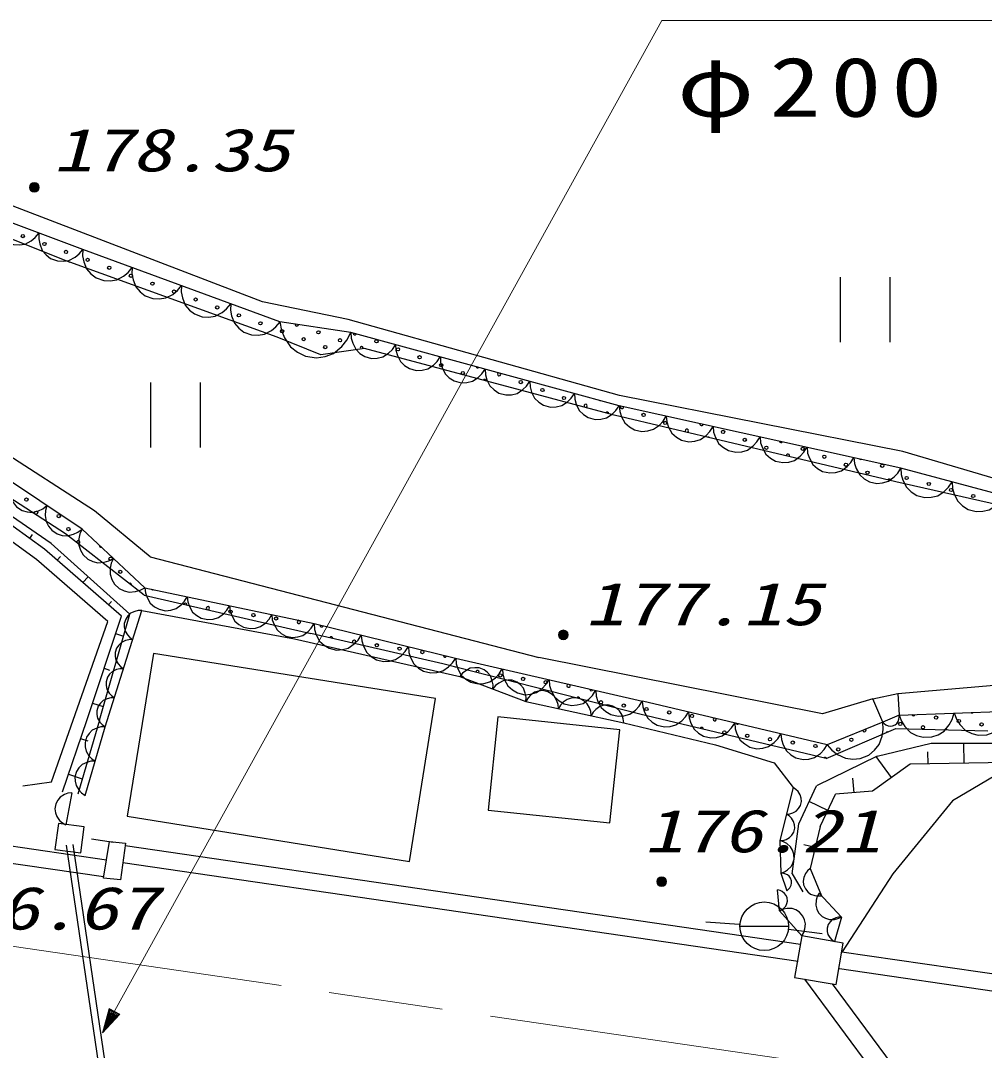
# Model space of a CAD drawing. Units: millimetres, scale not verified. Extents: x 40000 to 680000, y 20000 to 380000.
# Drawn here: x 85423 to 115038, y 272122 to 303767 of the extents above; entities that cross this region are included whole.
import ezdxf
from ezdxf.enums import TextEntityAlignment as Align

# ---------------------------------------------------------------- set-up
doc = ezdxf.new("R2010")
doc.units = ezdxf.units.MM
doc.header["$LTSCALE"] = 1000
doc.linetypes.add('CHAIN', pattern=[18.5, 12, -1.5, 3.5, -1.5])
for name, color, linetype, lineweight in [('M-BGD', 7, 'Continuous', 25), ('M-BGD-HTXT', 7, 'Continuous', 13), ('M-BMK', 2, 'CHAIN', 13)]:
    doc.layers.add(name, color=color, linetype=linetype, lineweight=lineweight)
doc.styles.add('ＭＳ ゴシック', font='')
doc.styles.get('ＭＳ ゴシック').set_extended_font_data('MS Gothic')

# ---------------------------------------------------------------- blocks, each defined once
blk = doc.blocks.new('BUHIN531')
at = {"color": 7, "linetype": 'Continuous', "lineweight": 13}
for centre, radius in [((0, 0), 150), ((0, 0), 131), ((0, 0), 112), ((0, 0), 93.8), ((0, 0), 75), ((0, 0), 56.2), ((-1, 0), 37.5), ((0, 0), 18.8)]:
    blk.add_circle(centre, radius, dxfattribs=at)
blk = doc.blocks.new('BUHIN6')
at = {"color": 7, "linetype": 'Continuous', "lineweight": 25}
for p, q in [((688, 1058), (-1199, 395)), ((-690, -1053), (1197, -390))]:
    blk.add_line(p, q, dxfattribs=at)
blk = doc.blocks.new('BUHIN237')
at = {"color": 7, "linetype": 'Continuous', "lineweight": 25}
blk.add_lwpolyline([(-418, -39), (-378, -132), (-320, -209), (-230, -293), (-133, -335), (-32, -357), (97, -345), (193, -305), (280, -246), (353, -146), (394, -60), (418, 39)], dxfattribs=at)
blk = doc.blocks.new('BUHIN287')
at = {"color": 7, "linetype": 'Continuous', "lineweight": 25}
blk.add_lwpolyline([(162, 630), (5, 620), (-138, 576), (-308, 489), (-419, 370), (-504, 234), (-555, 38), (-545, -122), (-505, -280), (-398, -439), (-294, -543), (-162, -630)], dxfattribs=at)
blk = doc.blocks.new('BUHIN288')
at = {"color": 7, "linetype": 'Continuous', "lineweight": 25}
blk.add_lwpolyline([(265, 605), (106, 621), (-44, 600), (-229, 540), (-360, 439), (-467, 316), (-549, 129), (-566, -33), (-552, -198), (-471, -374), (-383, -496), (-265, -605)], dxfattribs=at)
blk = doc.blocks.new('BUHIN289')
at = {"color": 7, "linetype": 'Continuous', "lineweight": 25}
blk.add_lwpolyline([(-86, 658), (-231, 589), (-349, 493), (-477, 346), (-537, 191), (-566, 30), (-540, -174), (-470, -322), (-372, -457), (-211, -566), (-73, -625), (86, -658)], dxfattribs=at)
blk = doc.blocks.new('BUHIN290')
at = {"color": 7, "linetype": 'Continuous', "lineweight": 25}
blk.add_lwpolyline([(-74, 743), (-239, 670), (-375, 567), (-524, 405), (-597, 233), (-635, 53), (-613, -177), (-539, -346), (-434, -501), (-256, -629), (-103, -700), (74, -743)], dxfattribs=at)
blk = doc.blocks.new('BUHIN291')
at = {"color": 7, "linetype": 'Continuous', "lineweight": 25}
blk.add_lwpolyline([(-81, 731), (-243, 658), (-376, 554), (-521, 394), (-591, 223), (-627, 45), (-602, -181), (-528, -347), (-422, -498), (-246, -623), (-94, -692), (81, -731)], dxfattribs=at)
blk = doc.blocks.new('BUHIN292')
at = {"color": 7, "linetype": 'Continuous', "lineweight": 25}
blk.add_lwpolyline([(-78, 725), (-239, 653), (-371, 551), (-515, 392), (-585, 224), (-621, 47), (-597, -178), (-525, -342), (-420, -492), (-246, -617), (-95, -685), (78, -725)], dxfattribs=at)
blk = doc.blocks.new('BUHIN295')
at = {"color": 7, "linetype": 'Continuous', "lineweight": 25}
blk.add_lwpolyline([(-310, 788), (-468, 657), (-585, 502), (-697, 281), (-724, 70), (-710, -138), (-614, -383), (-482, -545), (-319, -681), (-85, -766), (104, -796), (310, -788)], dxfattribs=at)
blk = doc.blocks.new('BUHIN305')
at = {"color": 7, "linetype": 'Continuous', "lineweight": 25}
blk.add_lwpolyline([(-12, -542), (113, -504), (220, -441), (342, -338), (410, -221), (453, -94), (457, 74), (419, 202), (357, 323), (240, 431), (136, 495), (12, 542)], dxfattribs=at)
blk = doc.blocks.new('BUHIN306')
at = {"color": 7, "linetype": 'Continuous', "lineweight": 25}
blk.add_lwpolyline([(63, -509), (175, -456), (267, -383), (367, -270), (414, -150), (437, -26), (418, 132), (365, 247), (290, 351), (166, 436), (59, 483), (-63, 509)], dxfattribs=at)
blk = doc.blocks.new('BUHIN307')
at = {"color": 7, "linetype": 'Continuous', "lineweight": 25}
blk.add_lwpolyline([(548, 29), (501, 153), (429, 256), (316, 371), (192, 431), (61, 465), (-109, 456), (-236, 408), (-353, 336), (-454, 210), (-511, 100), (-548, -29)], dxfattribs=at)
blk = doc.blocks.new('BUHIN308')
at = {"color": 7, "linetype": 'Continuous', "lineweight": 25}
blk.add_lwpolyline([(468, 16), (429, 122), (370, 212), (275, 312), (170, 364), (59, 396), (-86, 391), (-195, 352), (-296, 292), (-384, 186), (-434, 93), (-468, -16)], dxfattribs=at)
blk = doc.blocks.new('BUHIN317')
at = {"color": 7, "linetype": 'Continuous', "lineweight": 25}
blk.add_lwpolyline([(-60, 815), (-243, 740), (-395, 631), (-563, 459), (-647, 272), (-694, 76), (-676, -177), (-600, -364), (-489, -536), (-298, -682), (-132, -764), (60, -815)], dxfattribs=at)
blk = doc.blocks.new('BUHIN321')
at = {"color": 7, "linetype": 'Continuous', "lineweight": 25}
blk.add_lwpolyline([(14, 720), (-153, 669), (-295, 585), (-456, 448), (-545, 291), (-602, 123), (-607, -100), (-556, -270), (-473, -430), (-317, -573), (-178, -659), (-14, -720)], dxfattribs=at)
blk = doc.blocks.new('BUHIN322')
at = {"color": 7, "linetype": 'Continuous', "lineweight": 25}
blk.add_lwpolyline([(11, 807), (-175, 749), (-334, 654), (-513, 500), (-613, 323), (-676, 135), (-679, -115), (-622, -306), (-527, -485), (-352, -645), (-196, -740), (-11, -807)], dxfattribs=at)
blk = doc.blocks.new('BUHIN324')
at = {"color": 7, "linetype": 'Continuous', "lineweight": 25}
blk.add_lwpolyline([(-51, 710), (-210, 645), (-343, 550), (-489, 400), (-563, 238), (-604, 67), (-589, -153), (-523, -316), (-427, -466), (-261, -593), (-117, -665), (51, -710)], dxfattribs=at)
blk = doc.blocks.new('BUHIN325')
at = {"color": 7, "linetype": 'Continuous', "lineweight": 25}
blk.add_lwpolyline([(-89, 733), (-251, 658), (-383, 553), (-527, 390), (-596, 218), (-630, 39), (-602, -188), (-527, -354), (-419, -505), (-240, -628), (-87, -695), (89, -733)], dxfattribs=at)

msp = doc.modelspace()

# ---------------------------------------------------------------- linework, layer by layer
at = {"layer": 'M-BGD'}
for p, q in [((92856, 295129), (82214, 299208)), ((87335, 296736), (81940, 298748)), ((81750, 298411), (86934, 296343)), ((93393, 294509), (87335, 296736)), ((93311, 294034), (86934, 296343)), ((95485, 294584), (92856, 295129)), ((95572, 294181), (93393, 294509)), ((103821, 292250), (95485, 294584)), ((94649, 293498), (93311, 294034)), ((103815, 291932), (95572, 294181)), ((95986, 293688), (94649, 293498)), ((103658, 291647), (95986, 293688)), ((112535, 290526), (103821, 292250)), ((112472, 290018), (103815, 291932)), ((112318, 289597), (103658, 291647)), ((87695, 288703), (84398, 290825)), ((117224, 289136), (112535, 290526)), ((87311, 288140), (84064, 290310)), ((86807, 287992), (83790, 289939)), ((117208, 288736), (112472, 290018)), ((86362, 287694), (83568, 289626)), ((117144, 288496), (112318, 289597)), ((86156, 287524), (83439, 289479)), ((85907, 287210), (83224, 289141)), ((89399, 287288), (87695, 288703)), ((89219, 286114), (86807, 287992)), ((89243, 286337), (87311, 288140)), ((85703, 287850), (85789, 287970)), ((88779, 285531), (86362, 287694)), ((88521, 285470), (86156, 287524)), ((88105, 285302), (85907, 287210)), ((86550, 287182), (86651, 287298)), ((89399, 287288), (101350, 284197)), ((87338, 286497), (87496, 286679)), ((89219, 286114), (94336, 284936)), ((89243, 286337), (94439, 285238)), ((88127, 285813), (88215, 285914)), ((87454, 282259), (88521, 285470)), ((87843, 282268), (88779, 285531)), ((88024, 282064), (89146, 285638)), ((89146, 285638), (93843, 284767)), ((86368, 280375), (88105, 285302)), ((94439, 285238), (98791, 284179)), ((88343, 284935), (88585, 284855)), ((98393, 283998), (94336, 284936)), ((93843, 284767), (98921, 283611)), ((89502, 284320), (88701, 279320)), ((98171, 282931), (89502, 284320)), ((98791, 284179), (104527, 282851)), ((110062, 282462), (101350, 284197)), ((87988, 283865), (88159, 283808)), ((104452, 282455), (98393, 283998)), ((98921, 283611), (100949, 282847)), ((112380, 283088), (115571, 283367)), ((97370, 277931), (98171, 282931)), ((111606, 282927), (110062, 282462)), ((111606, 282927), (112380, 283088)), ((111917, 282212), (111606, 282927)), ((112380, 283088), (112416, 282427)), ((87632, 282795), (87962, 282685)), ((100949, 282847), (103955, 282190)), ((110207, 281513), (104527, 282851)), ((100087, 282369), (99787, 279504)), ((103833, 281977), (100087, 282369)), ((110177, 281089), (104452, 282455)), ((112416, 282427), (111917, 282212)), ((112416, 282427), (115801, 282553)), ((86709, 280066), (87454, 282259)), ((87843, 282268), (87177, 279992)), ((87405, 279956), (88024, 282064)), ((103533, 279112), (103833, 281977)), ((103955, 282190), (106776, 281508)), ((110177, 281089), (112314, 282018)), ((111917, 282212), (110207, 281513)), ((112314, 282018), (115145, 281940)), ((87267, 281708), (87492, 281632)), ((106776, 281508), (108579, 280959)), ((111739, 281162), (113397, 281562)), ((113397, 281562), (115640, 281560)), ((114411, 280948), (114401, 281561)), ((111739, 281162), (109878, 280254)), ((112180, 280503), (111715, 281150)), ((113309, 280928), (113303, 281294)), ((108579, 280959), (109158, 280198)), ((112758, 280919), (111603, 280088)), ((116065, 280977), (112758, 280919)), ((116065, 280977), (114054, 279787)), ((86893, 280606), (87315, 280463)), ((111031, 280040), (110994, 280488)), ((88061, 277967), (73593, 280077)), ((85491, 280254), (86368, 280375)), ((109158, 280198), (108750, 278569)), ((109340, 279088), (109878, 280254)), ((111603, 280088), (110459, 279992)), ((86996, 280041), (86815, 279056)), ((110227, 279498), (109654, 279768)), ((109994, 279004), (110459, 279992)), ((114054, 279787), (112222, 277549)), ((87973, 277454), (73518, 279563)), ((99787, 279504), (103533, 279112)), ((88701, 279320), (97370, 277931)), ((86584, 279096), (86476, 278298)), ((87379, 278989), (86584, 279096)), ((87271, 278191), (87379, 278989)), ((109127, 277547), (109340, 279088)), ((109994, 279004), (109689, 277714)), ((87597, 278624), (88282, 278525)), ((87967, 277417), (88159, 278538)), ((88159, 278538), (88642, 278489)), ((88642, 278489), (88495, 277363)), ((108750, 278569), (108779, 277563)), ((86476, 278298), (87271, 278191)), ((88199, 269165), (86835, 278424)), ((88396, 269194), (87033, 278453)), ((88632, 278414), (109389, 275382)), ((109841, 278359), (109491, 278441)), ((88565, 277898), (109313, 274867)), ((108779, 277563), (108968, 277030)), ((109127, 277547), (109458, 276992)), ((109689, 277714), (110035, 276875)), ((112222, 277549), (110670, 275150)), ((88495, 277363), (87967, 277417)), ((108744, 276413), (108682, 277052)), ((109962, 276952), (110649, 276220)), ((109423, 275639), (108744, 276413)), ((107504, 275991), (106479, 276062)), ((110649, 276220), (110432, 275467)), ((107526, 275937), (109019, 275937)), ((109023, 275844), (110053, 275716)), ((109423, 275639), (109203, 274366)), ((110698, 275419), (109423, 275639)), ((110479, 274146), (110698, 275419)), ((110658, 275152), (169816, 266528)), ((110583, 274637), (169741, 266013)), ((109203, 274366), (110479, 274146)), ((115669, 266000), (109517, 274312)), ((116486, 265904), (110373, 274164))]:
    msp.add_line(p, q, dxfattribs=at)
for points in [[(93393, 294510), (93437, 294247), (93536, 294015), (93712, 293743), (93932, 293576), (94176, 293456), (94513, 293405), (94782, 293448), (95041, 293542), (95290, 293750), (95447, 293944), (95572, 294181)], [(111917, 282212), (111960, 282163), (112011, 282127), (112084, 282093), (112151, 282087), (112218, 282093), (112296, 282126), (112346, 282170), (112388, 282224), (112413, 282300), (112421, 282361), (112416, 282427)], [(110207, 281513), (110351, 281343), (110522, 281218), (110765, 281098), (110996, 281072), (111223, 281090), (111488, 281198), (111663, 281345), (111809, 281524), (111899, 281780), (111929, 281987), (111917, 282212)], [(86996, 280041), (86875, 280025), (86769, 279983), (86643, 279907), (86564, 279810), (86506, 279701), (86478, 279548), (86493, 279425), (86533, 279306), (86623, 279190), (86709, 279116), (86815, 279056)], [(108779, 277563), (108893, 277604), (108990, 277667), (109098, 277768), (109155, 277880), (109189, 278000), (109185, 278156), (109144, 278273), (109080, 278382), (108967, 278477), (108867, 278532), (108750, 278569)], [(108968, 277030), (109022, 277072), (109063, 277122), (109103, 277195), (109114, 277265), (109112, 277335), (109082, 277417), (109040, 277473), (108987, 277520), (108910, 277551), (108847, 277563), (108779, 277563)], [(109689, 277714), (109605, 277642), (109544, 277558), (109486, 277438), (109473, 277325), (109482, 277214), (109536, 277084), (109608, 276998), (109697, 276927), (109823, 276883), (109924, 276869), (110035, 276875)], [(108744, 276413), (108815, 276445), (108874, 276489), (108938, 276558), (108969, 276632), (108986, 276710), (108976, 276809), (108945, 276881), (108900, 276948), (108823, 277003), (108758, 277034), (108682, 277052)], [(109962, 276952), (109903, 276846), (109873, 276735), (109860, 276588), (109891, 276466), (109945, 276354), (110051, 276241), (110160, 276180), (110279, 276141), (110427, 276145), (110538, 276170), (110649, 276220)], [(109423, 275639), (109486, 275746), (109521, 275859), (109540, 276009), (109512, 276135), (109461, 276251), (109356, 276371), (109247, 276437), (109126, 276481), (108975, 276482), (108860, 276461), (108744, 276413)], [(110649, 276220), (110555, 276217), (110468, 276193), (110364, 276143), (110295, 276074), (110241, 275993), (110207, 275876), (110210, 275780), (110231, 275684), (110293, 275586), (110354, 275522), (110432, 275467)]]:
    msp.add_lwpolyline(points, dxfattribs=at)
for centre, radius in [((85492, 297146), 49.8), ((86156, 296902), 49.8), ((86819, 296659), 49.8), ((87483, 296415), 49.8), ((88147, 296171), 49.8), ((88811, 295927), 49.8), ((89474, 295684), 49.8), ((90138, 295440), 49.8), ((90802, 295196), 49.8), ((91466, 294952), 49.8), ((92130, 294709), 49.8), ((92793, 294465), 49.8), ((93457, 294221), 49.8), ((94121, 293978), 49.8), ((94575, 294188), 49.8), ((95238, 293944), 49.8), ((94785, 293734), 49.8), ((96356, 293910), 49.8), ((97020, 293666), 49.8), ((97683, 293423), 49.8), ((98347, 293179), 49.8), ((99011, 292935), 49.8), ((100792, 292658), 49.8), ((101456, 292414), 49.8), ((102120, 292170), 49.8), ((104565, 291649), 49.8), ((105229, 291405), 49.8), ((107010, 291128), 49.8), ((107674, 290884), 49.8), ((108338, 290640), 49.8), ((109455, 290607), 49.8), ((110119, 290363), 49.8), ((110783, 290119), 49.8), ((111446, 289876), 49.8), ((111900, 290086), 49.8), ((112648, 289711), 49.8), ((113330, 289527), 49.8), ((114013, 289342), 49.8), ((85601, 289049), 49.8), ((114696, 289158), 49.8), ((85898, 288647), 49.8), ((86597, 288542), 49.8), ((86894, 288140), 49.8), ((88188, 287230), 49.8), ((88485, 286828), 49.8), ((91876, 285604), 49.8), ((92576, 285499), 49.8), ((93275, 285394), 49.8), ((96369, 284572), 49.8), ((97068, 284467), 49.8), ((97768, 284362), 49.8), ((100162, 283644), 49.8), ((100862, 283539), 49.8), ((101561, 283434), 49.8), ((103257, 282822), 49.8), ((103956, 282717), 49.8), ((104655, 282612), 49.8), ((105354, 282507), 49.8), ((106054, 282402), 49.8), ((113554, 282348), 49.8), ((114253, 282243), 49.8), ((112452, 282156), 49.8), ((113151, 282051), 49.8), ((114952, 282138), 49.8), ((107050, 281895), 49.8), ((107749, 281790), 49.8), ((108449, 281685), 49.8), ((110949, 281667), 49.8), ((109148, 281580), 49.8), ((109847, 281475), 49.8), ((110546, 281370), 49.8), ((108273, 275937), 746)]:
    msp.add_circle(centre, radius, dxfattribs=at)
for centre, start, end in [((93911, 294431), 171.0475, 351.7994), ((95692, 294154), 170.9154, 338.562), ((95902, 293700), 338.8016, 217.2834), ((99465, 293145), 195.3336, 314.1438), ((99675, 292691), 2.2706, 147.943), ((100129, 292901), 119.8734, 29.6041), ((103237, 292137), 230.2903, 279.1871), ((102784, 291927), 279.9666, 230.247), ((103901, 291893), 144.2604, 10.8014), ((103447, 291683), 8.5613, 141.6523), ((105892, 291162), 288.5825, 224.7763), ((106346, 291372), 166.8262, 348.2356), ((106556, 290918), 44.2807, 109.0781), ((108791, 290850), 189.2758, 325.7861), ((109001, 290397), 330.1113, 183.2475), ((111236, 290329), 216.4033, 298.6585), ((112110, 289632), 2.8581, 150.5008), ((87191, 287737), 276.417, 187.7808), ((87891, 287632), 166.2968, 287.6812), ((88782, 286426), 348.444, 115.7538), ((89481, 286321), 210.0934, 306.0211), ((90478, 285814), 358.5559, 155.5283), ((91177, 285709), 283.5163, 230.5679), ((93974, 285289), 97.7272, 58.3873), ((94673, 285184), 169.092, 343.5478), ((94970, 284782), 355.8945, 158.0647), ((95670, 284677), 274.1888, 239.7704), ((98467, 284257), 164.7897, 347.8501), ((98764, 283854), 59.0981, 92.3232), ((99463, 283749), 317.9696, 193.4516), ((102260, 283329), 101.7632, 52.1632), ((102557, 282927), 357.1641, 154.2571), ((102960, 283224), 178.8789, 335.0475), ((106753, 282297), 131.639, 21.8531), ((112854, 282453), 193.9822, 350.2784), ((114655, 282541), 219.6932, 324.5674), ((106351, 282000), 348.5796, 164.5818), ((107452, 282192), 203.1051, 310.3869), ((111351, 281964), 184.4715, 39.9895), ((113851, 281946), 34.8639, 141.9914), ((112050, 281859), 77.6453, 149.3446), ((110144, 281073), 25.5333, 138.7263)]:
    msp.add_arc(centre, 49.8, start, end, dxfattribs=at)
at = {"layer": 'M-BGD-HTXT'}
for p, q in [((87944, 272666), (105129, 303767)), ((105129, 303767), (126629, 303767))]:
    msp.add_line(p, q, dxfattribs=at)
for points in [[(87944, 272666), (88471, 273232), (88143, 273414)], [(88019, 272801), (88169, 273345), (88399, 273218)], [(88055, 272867), (88180, 273307), (88361, 273207)], [(88092, 272934), (88191, 273269), (88323, 273196)], [(88128, 273000), (88202, 273231), (88285, 273185)]]:
    msp.add_lwpolyline(points, close=True, dxfattribs=at)
for points in [[(87981, 272734), (88158, 273383), (88437, 273229), (87982, 272735)], [(88230, 273183), (88165, 273067), (88213, 273192), (88246, 273174), (88165, 273067)]]:
    msp.add_lwpolyline(points, dxfattribs=at)
at = {"layer": 'M-BMK'}
for p, q in [((81550, 275845), (101341, 272960)), ((101341, 272960), (111236, 271517))]:
    msp.add_line(p, q, dxfattribs=at)

# ---------------------------------------------------------------- block references
at = {"layer": 'M-BGD', "rotation": 70.63936}
for name, p in [('BUHIN321', (85312, 297490)), ('BUHIN321', (86660, 296987)), ('BUHIN322', (88092, 296457)), ('BUHIN6', (111374, 294884)), ('BUHIN322', (89607, 295901)), ('BUHIN322', (91121, 295344)), ('BUHIN322', (92636, 294788)), ('BUHIN324', (96259, 293994)), ('BUHIN324', (97633, 293619)), ('BUHIN324', (99007, 293244)), ('BUHIN6', (90182, 291645)), ('BUHIN324', (100381, 292869)), ('BUHIN324', (101754, 292494)), ('BUHIN324', (103128, 292119)), ('BUHIN325', (104537, 291772)), ('BUHIN325', (105979, 291453)), ('BUHIN325', (107422, 291134)), ('BUHIN325', (108865, 290815)), ('BUHIN325', (110308, 290496)), ('BUHIN325', (111750, 290177)), ('BUHIN317', (113261, 289804)), ('BUHIN287', (85688, 289225)), ('BUHIN317', (114840, 289377)), ('BUHIN287', (86770, 288502)), ('BUHIN288', (87794, 287689)), ('BUHIN288', (88760, 286788)), ('BUHIN289', (89893, 286200)), ('BUHIN289', (91192, 285925)), ('BUHIN308', (89006, 285191)), ('BUHIN289', (92491, 285650)), ('BUHIN289', (93790, 285376)), ('BUHIN290', (95164, 285062)), ('BUHIN308', (88725, 284298)), ('BUHIN290', (96615, 284709)), ('BUHIN290', (98066, 284356)), ('BUHIN291', (99508, 284013)), ('BUHIN308', (88445, 283404)), ('BUHIN305', (99428, 283420)), ('BUHIN291', (100942, 283681)), ('BUHIN305', (100442, 283038)), ('BUHIN291', (102376, 283349)), ('BUHIN306', (101450, 282738)), ('BUHIN291', (103810, 283017)), ('BUHIN308', (88164, 282510)), ('BUHIN306', (102452, 282519)), ('BUHIN292', (105236, 282684)), ('BUHIN295', (113262, 282459)), ('BUHIN295', (114955, 282521)), ('BUHIN306', (103454, 282300)), ('BUHIN292', (106657, 282349)), ('BUHIN292', (108077, 282015)), ('BUHIN307', (87869, 281537)), ('BUHIN292', (109497, 281680)), ('BUHIN307', (87560, 280483)), ('BUHIN237', (109056, 279791)), ('BUHIN237', (108852, 278976))]:
    msp.add_blockref(name, p, dxfattribs=at)
at = {"layer": 'M-BGD-HTXT', "rotation": 70.63936}
for p in [(85845, 298642), (102101, 284891), (105124, 277309)]:
    msp.add_blockref('BUHIN531', p, dxfattribs=at)

# ---------------------------------------------------------------- texts
at = {"layer": 'M-BGD-HTXT', "style": 'ＭＳ ゴシック', "oblique": 15, "width": 1.35}
for s, p in [('178.35', (86424, 298737)), ('177.15', (102768, 284790)), ('176.21', (104581, 277812)), ('176.67', (82350, 275439))]:
    msp.add_text(s, height=1320, dxfattribs=at).set_placement(p, align=Align.BOTTOM_LEFT)
at = {"layer": 'M-BGD-HTXT', "insert": (105596, 300312), "char_height": 1833, "attachment_point": 7, "style": 'ＭＳ ゴシック'}
msp.add_mtext('\\T1.2;\\W1.25;φ200\\~L=9.4', dxfattribs=at)

doc.saveas('drawing.dxf')
